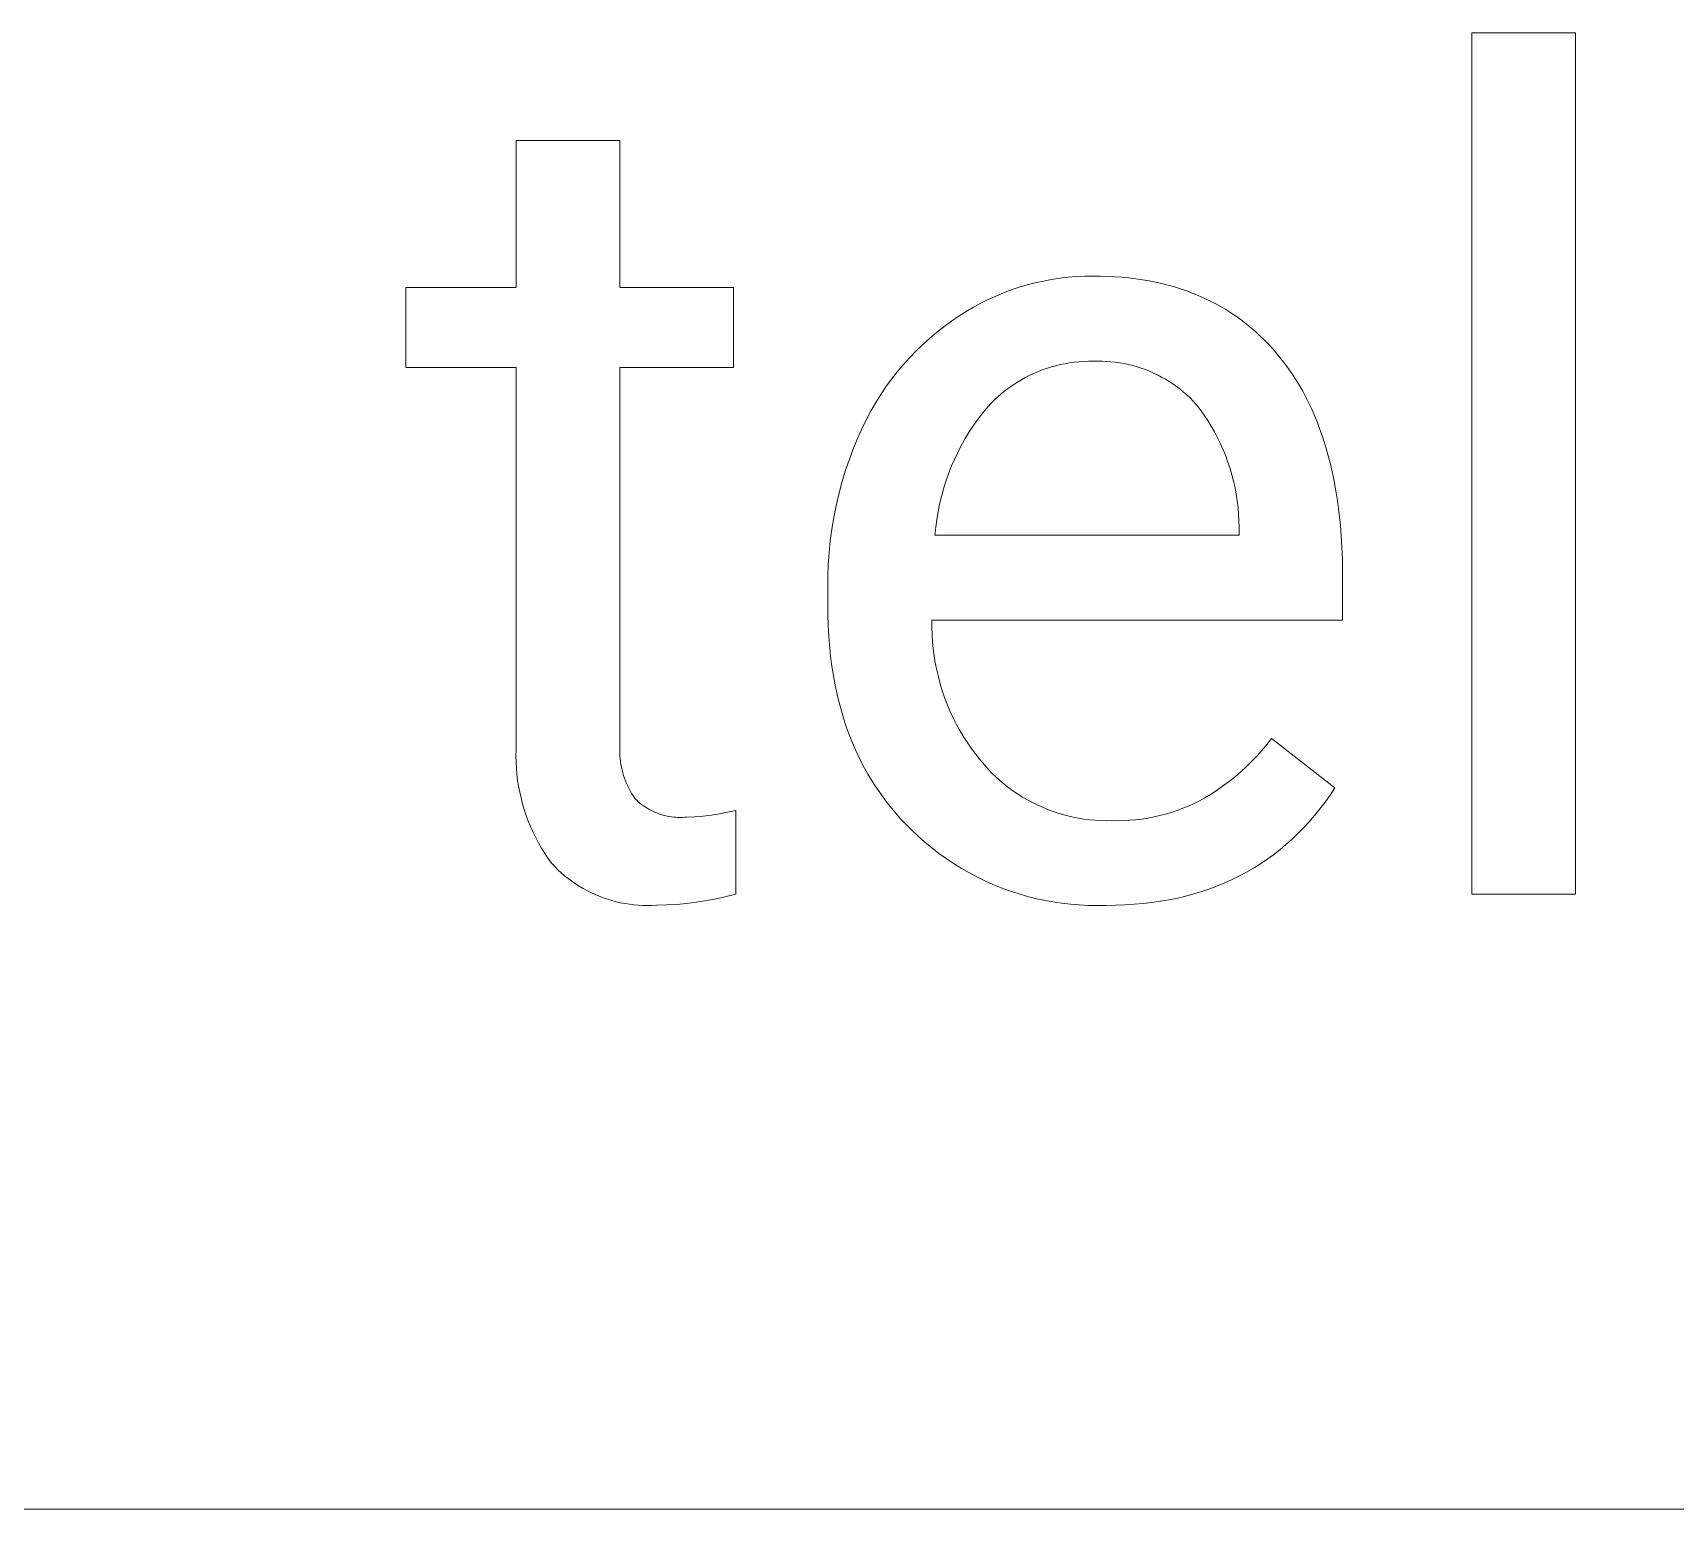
# Model space of a CAD drawing. Header units: millimetres. Extents: x 1348 to 6197, y -150 to 3238.
# Drawn here: x 5022.6 to 5115, y 121.2 to 204.2 of the extents above; entities that cross this region are included whole.
import ezdxf

# ---------------------------------------------------------------- set-up
doc = ezdxf.new("R2010")
doc.units = ezdxf.units.MM
doc.header["$MEASUREMENT"] = 0
doc.layers.add('Domyślny', color=7, linetype='Continuous', true_color=0x000000)

msp = doc.modelspace()

# ---------------------------------------------------------------- linework, layer by layer
at = {"layer": 'Domyślny', "color": 18, "lineweight": 15, "true_color": 0x000000}
for p, q in [((5103.532, 155.782), (5103.532, 204.226)), ((5103.532, 204.226), (5109.362, 204.226)), ((5109.362, 204.226), (5109.362, 155.782)), ((5049.792, 189.909), (5049.792, 198.176)), ((5049.792, 198.176), (5055.621, 198.176)), ((5055.621, 198.176), (5055.621, 189.909)), ((5079.441, 190.267), (5079.903, 190.354)), ((5079.903, 190.354), (5080.367, 190.425)), ((5080.367, 190.425), (5080.833, 190.479)), ((5080.833, 190.479), (5081.301, 190.518)), ((5081.301, 190.518), (5081.77, 190.54)), ((5081.77, 190.54), (5082.239, 190.547)), ((5082.239, 190.547), (5082.653, 190.542)), ((5082.653, 190.542), (5083.06, 190.53)), ((5083.06, 190.53), (5083.462, 190.508)), ((5083.462, 190.508), (5083.858, 190.478)), ((5083.858, 190.478), (5084.248, 190.44)), ((5084.248, 190.44), (5084.632, 190.393)), ((5084.632, 190.393), (5085.01, 190.338)), ((5085.01, 190.338), (5085.383, 190.274)), ((5043.575, 185.403), (5043.575, 189.909)), ((5043.575, 189.909), (5049.792, 189.909)), ((5055.621, 189.909), (5062, 189.909)), ((5062, 189.909), (5062, 185.403)), ((5076.333, 189.224), (5076.76, 189.419)), ((5076.76, 189.419), (5077.194, 189.598)), ((5077.194, 189.598), (5077.634, 189.763)), ((5077.634, 189.763), (5078.079, 189.912)), ((5078.079, 189.912), (5078.529, 190.046)), ((5078.529, 190.046), (5078.983, 190.165)), ((5078.983, 190.165), (5079.441, 190.267)), ((5085.383, 190.274), (5085.749, 190.201)), ((5085.749, 190.201), (5086.11, 190.12)), ((5086.11, 190.12), (5086.465, 190.03)), ((5086.465, 190.03), (5086.815, 189.932)), ((5086.815, 189.932), (5087.158, 189.825)), ((5087.158, 189.825), (5087.496, 189.709)), ((5087.496, 189.709), (5087.828, 189.585)), ((5087.828, 189.585), (5088.154, 189.453)), ((5088.154, 189.453), (5088.474, 189.311)), ((5074.698, 188.302), (5075.095, 188.554)), ((5075.095, 188.554), (5075.5, 188.791)), ((5075.5, 188.791), (5075.913, 189.015)), ((5075.913, 189.015), (5076.333, 189.224)), ((5088.474, 189.311), (5088.789, 189.161)), ((5088.789, 189.161), (5089.097, 189.003)), ((5089.097, 189.003), (5089.4, 188.836)), ((5089.4, 188.836), (5089.698, 188.66)), ((5089.698, 188.66), (5089.989, 188.475)), ((5089.989, 188.475), (5090.275, 188.282)), ((5073.43, 187.374), (5073.842, 187.698)), ((5073.842, 187.698), (5074.265, 188.007)), ((5074.265, 188.007), (5074.698, 188.302)), ((5090.275, 188.282), (5090.555, 188.08)), ((5090.555, 188.08), (5090.83, 187.87)), ((5090.83, 187.87), (5091.098, 187.651)), ((5091.098, 187.651), (5091.361, 187.423)), ((5072.265, 186.321), (5072.641, 186.685)), ((5072.641, 186.685), (5073.03, 187.037)), ((5073.03, 187.037), (5073.43, 187.374)), ((5091.361, 187.423), (5091.618, 187.187)), ((5091.618, 187.187), (5091.87, 186.942)), ((5091.87, 186.942), (5092.116, 186.688)), ((5092.116, 186.688), (5092.356, 186.425)), ((5071.552, 185.554), (5071.902, 185.944)), ((5071.902, 185.944), (5072.265, 186.321)), ((5081.177, 185.698), (5080.914, 185.663)), ((5081.442, 185.725), (5081.177, 185.698)), ((5081.708, 185.742), (5081.442, 185.725)), ((5081.973, 185.751), (5081.708, 185.742)), ((5082.239, 185.751), (5081.973, 185.751)), ((5082.489, 185.758), (5082.239, 185.751)), ((5082.739, 185.757), (5082.489, 185.758)), ((5082.988, 185.747), (5082.739, 185.757)), ((5083.237, 185.729), (5082.988, 185.747)), ((5083.486, 185.703), (5083.237, 185.729)), ((5083.733, 185.668), (5083.486, 185.703)), ((5092.356, 186.425), (5092.59, 186.154)), ((5092.59, 186.154), (5092.817, 185.878)), ((5092.817, 185.878), (5093.036, 185.594)), ((5049.792, 185.403), (5043.575, 185.403)), ((5049.792, 164.233), (5049.792, 185.403)), ((5062, 185.403), (5055.621, 185.403)), ((5055.621, 185.403), (5055.621, 164.217)), ((5070.892, 184.74), (5071.215, 185.153)), ((5071.215, 185.153), (5071.552, 185.554)), ((5078.402, 184.826), (5078.17, 184.696)), ((5078.639, 184.948), (5078.402, 184.826)), ((5078.879, 185.061), (5078.639, 184.948)), ((5079.123, 185.166), (5078.879, 185.061)), ((5079.371, 185.263), (5079.123, 185.166)), ((5079.622, 185.351), (5079.371, 185.263)), ((5079.876, 185.431), (5079.622, 185.351)), ((5080.132, 185.502), (5079.876, 185.431)), ((5080.391, 185.565), (5080.132, 185.502)), ((5080.652, 185.618), (5080.391, 185.565)), ((5080.914, 185.663), (5080.652, 185.618)), ((5083.979, 185.625), (5083.733, 185.668)), ((5084.223, 185.573), (5083.979, 185.625)), ((5084.466, 185.513), (5084.223, 185.573)), ((5084.706, 185.445), (5084.466, 185.513)), ((5084.943, 185.368), (5084.706, 185.445)), ((5085.179, 185.284), (5084.943, 185.368)), ((5085.411, 185.192), (5085.179, 185.284)), ((5085.639, 185.091), (5085.411, 185.192)), ((5085.864, 184.984), (5085.639, 185.091)), ((5086.086, 184.868), (5085.864, 184.984)), ((5086.303, 184.745), (5086.086, 184.868)), ((5093.036, 185.594), (5093.248, 185.303)), ((5093.248, 185.303), (5093.453, 185.005)), ((5093.453, 185.005), (5093.651, 184.698)), ((5070.013, 183.438), (5070.291, 183.882)), ((5070.291, 183.882), (5070.584, 184.316)), ((5070.584, 184.316), (5070.892, 184.74)), ((5077.081, 183.935), (5076.88, 183.761)), ((5077.288, 184.102), (5077.081, 183.935)), ((5077.501, 184.262), (5077.288, 184.102)), ((5077.719, 184.414), (5077.501, 184.262)), ((5077.942, 184.559), (5077.719, 184.414)), ((5078.17, 184.696), (5077.942, 184.559)), ((5086.516, 184.615), (5086.303, 184.745)), ((5086.725, 184.477), (5086.516, 184.615)), ((5086.928, 184.333), (5086.725, 184.477)), ((5087.127, 184.181), (5086.928, 184.333)), ((5087.32, 184.023), (5087.127, 184.181)), ((5087.508, 183.859), (5087.32, 184.023)), ((5087.69, 183.688), (5087.508, 183.859)), ((5093.651, 184.698), (5093.842, 184.385)), ((5093.842, 184.385), (5094.025, 184.064)), ((5094.025, 184.064), (5094.201, 183.735)), ((5069.503, 182.523), (5069.75, 182.985)), ((5069.75, 182.985), (5070.013, 183.438)), ((5076.313, 183.199), (5076.034, 182.858)), ((5076.496, 183.393), (5076.313, 183.199)), ((5076.685, 183.58), (5076.496, 183.393)), ((5076.88, 183.761), (5076.685, 183.58)), ((5087.866, 183.511), (5087.69, 183.688)), ((5088.037, 183.328), (5087.866, 183.511)), ((5088.263, 183.032), (5088.037, 183.328)), ((5088.479, 182.729), (5088.263, 183.032)), ((5094.201, 183.735), (5094.37, 183.399)), ((5094.37, 183.399), (5094.532, 183.056)), ((5094.532, 183.056), (5094.686, 182.705)), ((5068.998, 181.443), (5069.273, 182.053)), ((5069.273, 182.053), (5069.503, 182.523)), ((5075.511, 182.148), (5075.269, 181.78)), ((5075.766, 182.508), (5075.511, 182.148)), ((5076.034, 182.858), (5075.766, 182.508)), ((5088.685, 182.418), (5088.479, 182.729)), ((5088.881, 182.101), (5088.685, 182.418)), ((5089.066, 181.777), (5088.881, 182.101)), ((5094.686, 182.705), (5094.834, 182.346)), ((5094.834, 182.346), (5094.974, 181.98)), ((5094.974, 181.98), (5095.107, 181.607)), ((5068.742, 180.825), (5068.998, 181.443)), ((5075.039, 181.404), (5074.823, 181.019)), ((5075.269, 181.78), (5075.039, 181.404)), ((5089.24, 181.447), (5089.066, 181.777)), ((5089.403, 181.112), (5089.24, 181.447)), ((5089.554, 180.771), (5089.403, 181.112)), ((5095.107, 181.607), (5095.233, 181.226)), ((5095.233, 181.226), (5095.352, 180.838)), ((5068.293, 179.565), (5068.508, 180.198)), ((5068.508, 180.198), (5068.742, 180.825)), ((5074.432, 180.23), (5074.257, 179.825)), ((5074.621, 180.628), (5074.432, 180.23)), ((5074.823, 181.019), (5074.621, 180.628)), ((5089.694, 180.426), (5089.554, 180.771)), ((5089.823, 180.076), (5089.694, 180.426)), ((5095.352, 180.838), (5095.463, 180.442)), ((5095.463, 180.442), (5095.567, 180.038)), ((5068.1, 178.925), (5068.293, 179.565)), ((5074.096, 179.415), (5073.95, 178.999)), ((5074.257, 179.825), (5074.096, 179.415)), ((5089.939, 179.722), (5089.823, 180.076)), ((5090.044, 179.364), (5089.939, 179.722)), ((5090.137, 179.003), (5090.044, 179.364)), ((5095.567, 180.038), (5095.664, 179.628)), ((5095.664, 179.628), (5095.754, 179.209)), ((5095.754, 179.209), (5095.837, 178.784)), ((5067.927, 178.278), (5068.1, 178.925)), ((5073.818, 178.578), (5073.701, 178.153)), ((5073.95, 178.999), (5073.818, 178.578)), ((5090.217, 178.639), (5090.137, 179.003)), ((5090.286, 178.272), (5090.217, 178.639)), ((5095.837, 178.784), (5095.913, 178.35)), ((5095.913, 178.35), (5095.981, 177.91)), ((5067.646, 176.971), (5067.776, 177.627)), ((5067.776, 177.627), (5067.927, 178.278)), ((5073.599, 177.724), (5073.512, 177.292)), ((5073.701, 178.153), (5073.599, 177.724)), ((5090.342, 177.904), (5090.286, 178.272)), ((5090.386, 177.534), (5090.342, 177.904)), ((5090.417, 177.162), (5090.386, 177.534)), ((5095.981, 177.91), (5096.042, 177.462)), ((5096.042, 177.462), (5096.143, 176.543)), ((5067.537, 176.311), (5067.646, 176.971)), ((5073.44, 176.857), (5073.383, 176.42)), ((5073.512, 177.292), (5073.44, 176.857)), ((5090.436, 176.79), (5090.417, 177.162)), ((5090.443, 176.417), (5090.436, 176.79)), ((5096.143, 176.543), (5096.215, 175.594)), ((5067.385, 174.982), (5067.45, 175.648)), ((5067.45, 175.648), (5067.537, 176.311)), ((5073.383, 176.42), (5073.342, 175.981)), ((5073.342, 175.981), (5090.443, 175.981)), ((5090.443, 175.981), (5090.443, 176.417)), ((5096.215, 175.594), (5096.258, 174.616)), ((5067.341, 174.315), (5067.385, 174.982)), ((5096.258, 174.616), (5096.272, 173.607)), ((5067.319, 173.646), (5067.341, 174.315)), ((5067.319, 172.978), (5067.319, 173.646)), ((5067.319, 171.912), (5067.319, 172.978)), ((5096.272, 173.607), (5096.272, 171.185)), ((5067.323, 171.438), (5067.319, 171.912)), ((5067.336, 170.97), (5067.323, 171.438)), ((5067.357, 170.508), (5067.336, 170.97)), ((5073.164, 171.185), (5073.163, 170.783)), ((5096.272, 171.185), (5073.164, 171.185)), ((5067.387, 170.052), (5067.357, 170.508)), ((5067.425, 169.602), (5067.387, 170.052)), ((5073.163, 170.783), (5073.176, 170.38)), ((5073.176, 170.38), (5073.201, 169.978)), ((5073.201, 169.978), (5073.241, 169.578)), ((5067.472, 169.158), (5067.425, 169.602)), ((5067.527, 168.72), (5067.472, 169.158)), ((5073.241, 169.578), (5073.293, 169.179)), ((5073.293, 169.179), (5073.359, 168.782)), ((5067.591, 168.288), (5067.527, 168.72)), ((5067.664, 167.862), (5067.591, 168.288)), ((5073.359, 168.782), (5073.438, 168.387)), ((5073.438, 168.387), (5073.531, 167.995)), ((5067.744, 167.442), (5067.664, 167.862)), ((5067.834, 167.028), (5067.744, 167.442)), ((5073.531, 167.995), (5073.636, 167.607)), ((5073.636, 167.607), (5073.754, 167.222)), ((5073.754, 167.222), (5073.885, 166.841)), ((5067.932, 166.62), (5067.834, 167.028)), ((5068.038, 166.218), (5067.932, 166.62)), ((5073.885, 166.841), (5074.029, 166.465)), ((5074.029, 166.465), (5074.185, 166.094)), ((5068.153, 165.822), (5068.038, 166.218)), ((5068.277, 165.433), (5068.153, 165.822)), ((5068.409, 165.049), (5068.277, 165.433)), ((5074.185, 166.094), (5074.354, 165.728)), ((5074.354, 165.728), (5074.534, 165.369)), ((5074.534, 165.369), (5074.727, 165.015)), ((5068.549, 164.671), (5068.409, 165.049)), ((5068.698, 164.299), (5068.549, 164.671)), ((5074.727, 165.015), (5074.931, 164.668)), ((5074.931, 164.668), (5075.147, 164.328)), ((5092.008, 164.2), (5092.267, 164.532)), ((5092.267, 164.532), (5095.836, 161.755)), ((5049.771, 163.553), (5049.776, 163.893)), ((5049.778, 163.212), (5049.771, 163.553)), ((5049.776, 163.893), (5049.792, 164.233)), ((5055.612, 164.055), (5055.608, 163.893)), ((5055.608, 163.893), (5055.61, 163.73)), ((5055.61, 163.73), (5055.618, 163.568)), ((5055.621, 164.217), (5055.612, 164.055)), ((5055.618, 163.568), (5055.631, 163.406)), ((5068.856, 163.934), (5068.698, 164.299)), ((5069.022, 163.574), (5068.856, 163.934)), ((5069.196, 163.221), (5069.022, 163.574)), ((5075.147, 164.328), (5075.374, 163.996)), ((5075.374, 163.996), (5075.612, 163.671)), ((5075.612, 163.671), (5075.86, 163.355)), ((5091.168, 163.258), (5091.458, 163.563)), ((5091.458, 163.563), (5091.738, 163.877)), ((5091.738, 163.877), (5092.008, 164.2)), ((5049.797, 162.872), (5049.778, 163.212)), ((5049.826, 162.533), (5049.797, 162.872)), ((5055.631, 163.406), (5055.65, 163.245)), ((5055.65, 163.245), (5055.675, 163.084)), ((5055.675, 163.084), (5055.705, 162.924)), ((5055.705, 162.924), (5055.74, 162.766)), ((5055.74, 162.766), (5055.781, 162.608)), ((5055.781, 162.608), (5055.827, 162.453)), ((5069.379, 162.874), (5069.196, 163.221)), ((5069.571, 162.532), (5069.379, 162.874)), ((5075.86, 163.355), (5076.119, 163.046)), ((5076.119, 163.046), (5076.328, 162.817)), ((5076.328, 162.817), (5076.544, 162.594)), ((5076.544, 162.594), (5076.767, 162.379)), ((5090.24, 162.402), (5090.558, 162.677)), ((5090.558, 162.677), (5090.868, 162.962)), ((5090.868, 162.962), (5091.168, 163.258)), ((5049.867, 162.195), (5049.826, 162.533)), ((5049.919, 161.859), (5049.867, 162.195)), ((5049.983, 161.524), (5049.919, 161.859)), ((5055.827, 162.453), (5055.879, 162.299)), ((5055.879, 162.299), (5055.936, 162.147)), ((5055.936, 162.147), (5055.998, 161.996)), ((5055.998, 161.996), (5056.066, 161.849)), ((5056.066, 161.849), (5056.138, 161.703)), ((5056.138, 161.703), (5056.216, 161.56)), ((5069.771, 162.197), (5069.571, 162.532)), ((5069.98, 161.868), (5069.771, 162.197)), ((5070.197, 161.545), (5069.98, 161.868)), ((5076.767, 162.379), (5076.998, 162.172)), ((5076.998, 162.172), (5077.235, 161.972)), ((5077.235, 161.972), (5077.479, 161.781)), ((5077.479, 161.781), (5077.73, 161.598)), ((5089.232, 161.641), (5089.576, 161.883)), ((5089.576, 161.883), (5089.912, 162.137)), ((5089.912, 162.137), (5090.24, 162.402)), ((5095.836, 161.755), (5095.564, 161.349)), ((5050.057, 161.192), (5049.983, 161.524)), ((5050.143, 160.862), (5050.057, 161.192)), ((5050.239, 160.536), (5050.143, 160.862)), ((5056.216, 161.56), (5056.298, 161.42)), ((5056.298, 161.42), (5056.385, 161.283)), ((5056.385, 161.283), (5056.477, 161.149)), ((5056.477, 161.149), (5056.564, 161.064)), ((5056.564, 161.064), (5056.654, 160.981)), ((5056.654, 160.981), (5056.747, 160.902)), ((5056.747, 160.902), (5056.843, 160.826)), ((5056.843, 160.826), (5056.941, 160.754)), ((5056.941, 160.754), (5057.042, 160.684)), ((5070.423, 161.228), (5070.197, 161.545)), ((5070.657, 160.918), (5070.423, 161.228)), ((5070.899, 160.613), (5070.657, 160.918)), ((5077.73, 161.598), (5077.986, 161.423)), ((5077.986, 161.423), (5078.248, 161.257)), ((5078.248, 161.257), (5078.516, 161.1)), ((5078.516, 161.1), (5078.788, 160.952)), ((5078.788, 160.952), (5079.066, 160.814)), ((5079.066, 160.814), (5079.348, 160.684)), ((5087.285, 160.608), (5087.601, 160.738)), ((5087.601, 160.738), (5087.913, 160.878)), ((5087.913, 160.878), (5088.22, 161.029)), ((5088.22, 161.029), (5088.521, 161.189)), ((5088.521, 161.189), (5088.88, 161.409)), ((5088.88, 161.409), (5089.232, 161.641)), ((5095.283, 160.957), (5094.994, 160.577)), ((5095.564, 161.349), (5095.283, 160.957)), ((5050.347, 160.213), (5050.239, 160.536)), ((5050.465, 159.893), (5050.347, 160.213)), ((5050.594, 159.578), (5050.465, 159.893)), ((5057.042, 160.684), (5057.145, 160.619)), ((5057.145, 160.619), (5057.25, 160.557)), ((5057.25, 160.557), (5057.357, 160.498)), ((5057.357, 160.498), (5057.466, 160.444)), ((5057.466, 160.444), (5057.577, 160.393)), ((5057.577, 160.393), (5057.69, 160.346)), ((5057.69, 160.346), (5057.804, 160.303)), ((5057.804, 160.303), (5057.92, 160.263)), ((5057.92, 160.263), (5058.037, 160.228)), ((5058.037, 160.228), (5058.155, 160.197)), ((5058.155, 160.197), (5058.274, 160.17)), ((5058.274, 160.17), (5058.394, 160.147)), ((5058.394, 160.147), (5058.515, 160.129)), ((5058.515, 160.129), (5058.636, 160.114)), ((5058.636, 160.114), (5058.758, 160.104)), ((5058.758, 160.104), (5058.88, 160.098)), ((5058.88, 160.098), (5059.002, 160.096)), ((5059.002, 160.096), (5059.124, 160.098)), ((5059.124, 160.098), (5059.246, 160.105)), ((5059.246, 160.105), (5059.367, 160.116)), ((5059.367, 160.116), (5059.835, 160.137)), ((5059.835, 160.137), (5060.301, 160.175)), ((5060.301, 160.175), (5060.766, 160.229)), ((5060.766, 160.229), (5061.228, 160.299)), ((5061.228, 160.299), (5061.688, 160.385)), ((5061.688, 160.385), (5062.145, 160.487)), ((5062.145, 160.487), (5062.145, 155.788)), ((5071.151, 160.315), (5070.899, 160.613)), ((5071.41, 160.022), (5071.151, 160.315)), ((5071.679, 159.736), (5071.41, 160.022)), ((5079.348, 160.684), (5079.634, 160.565)), ((5079.634, 160.565), (5079.924, 160.455)), ((5079.924, 160.455), (5080.217, 160.355)), ((5080.217, 160.355), (5080.514, 160.265)), ((5080.514, 160.265), (5080.814, 160.185)), ((5080.814, 160.185), (5081.116, 160.115)), ((5081.116, 160.115), (5081.42, 160.055)), ((5081.42, 160.055), (5081.727, 160.005)), ((5081.727, 160.005), (5082.034, 159.966)), ((5082.034, 159.966), (5082.343, 159.937)), ((5082.343, 159.937), (5082.653, 159.919)), ((5082.653, 159.919), (5082.963, 159.911)), ((5082.963, 159.911), (5083.273, 159.914)), ((5083.273, 159.914), (5083.615, 159.909)), ((5083.615, 159.909), (5083.956, 159.916)), ((5083.956, 159.916), (5084.297, 159.935)), ((5084.297, 159.935), (5084.638, 159.965)), ((5084.638, 159.965), (5084.977, 160.006)), ((5084.977, 160.006), (5085.314, 160.058)), ((5085.314, 160.058), (5085.65, 160.122)), ((5085.65, 160.122), (5085.983, 160.197)), ((5085.983, 160.197), (5086.314, 160.284)), ((5086.314, 160.284), (5086.641, 160.381)), ((5086.641, 160.381), (5086.965, 160.489)), ((5086.965, 160.489), (5087.285, 160.608)), ((5094.391, 159.856), (5094.077, 159.514)), ((5094.697, 160.21), (5094.391, 159.856)), ((5094.994, 160.577), (5094.697, 160.21)), ((5050.733, 159.267), (5050.594, 159.578)), ((5050.882, 158.961), (5050.733, 159.267)), ((5051.042, 158.661), (5050.882, 158.961)), ((5072.032, 159.379), (5071.679, 159.736)), ((5072.396, 159.034), (5072.032, 159.379)), ((5072.773, 158.702), (5072.396, 159.034)), ((5093.754, 159.186), (5093.423, 158.87)), ((5094.077, 159.514), (5093.754, 159.186)), ((5051.211, 158.365), (5051.042, 158.661)), ((5051.391, 158.076), (5051.211, 158.365)), ((5051.58, 157.793), (5051.391, 158.076)), ((5073.16, 158.382), (5072.773, 158.702)), ((5073.558, 158.076), (5073.16, 158.382)), ((5073.966, 157.783), (5073.558, 158.076)), ((5092.38, 157.999), (5092.015, 157.735)), ((5092.736, 158.277), (5092.38, 157.999)), ((5093.084, 158.567), (5092.736, 158.277)), ((5093.423, 158.87), (5093.084, 158.567)), ((5051.778, 157.516), (5051.58, 157.793)), ((5051.951, 157.332), (5051.778, 157.516)), ((5052.131, 157.155), (5051.951, 157.332)), ((5052.317, 156.984), (5052.131, 157.155)), ((5074.384, 157.504), (5073.966, 157.783)), ((5074.81, 157.24), (5074.384, 157.504)), ((5075.246, 156.99), (5074.81, 157.24)), ((5091.261, 157.244), (5090.871, 157.018)), ((5091.642, 157.483), (5091.261, 157.244)), ((5092.015, 157.735), (5091.642, 157.483)), ((5052.509, 156.819), (5052.317, 156.984)), ((5052.706, 156.662), (5052.509, 156.819)), ((5052.909, 156.511), (5052.706, 156.662)), ((5053.116, 156.367), (5052.909, 156.511)), ((5053.329, 156.23), (5053.116, 156.367)), ((5053.546, 156.101), (5053.329, 156.23)), ((5075.689, 156.755), (5075.246, 156.99)), ((5076.141, 156.535), (5075.689, 156.755)), ((5076.599, 156.33), (5076.141, 156.535)), ((5077.064, 156.141), (5076.599, 156.33)), ((5077.536, 155.968), (5077.064, 156.141)), ((5089.228, 156.243), (5088.797, 156.082)), ((5089.652, 156.418), (5089.228, 156.243)), ((5090.066, 156.605), (5089.652, 156.418)), ((5090.473, 156.805), (5090.066, 156.605)), ((5090.871, 157.018), (5090.473, 156.805)), ((5053.767, 155.98), (5053.546, 156.101)), ((5053.993, 155.866), (5053.767, 155.98)), ((5054.222, 155.76), (5053.993, 155.866)), ((5054.455, 155.662), (5054.222, 155.76)), ((5054.691, 155.573), (5054.455, 155.662)), ((5054.93, 155.491), (5054.691, 155.573)), ((5055.172, 155.418), (5054.93, 155.491)), ((5055.416, 155.353), (5055.172, 155.418)), ((5055.662, 155.297), (5055.416, 155.353)), ((5055.91, 155.249), (5055.662, 155.297)), ((5056.16, 155.21), (5055.91, 155.249)), ((5056.411, 155.18), (5056.16, 155.21)), ((5058.803, 155.206), (5058.238, 155.173)), ((5059.367, 155.258), (5058.803, 155.206)), ((5059.929, 155.328), (5059.367, 155.258)), ((5060.488, 155.416), (5059.929, 155.328)), ((5061.044, 155.522), (5060.488, 155.416)), ((5061.597, 155.646), (5061.044, 155.522)), ((5062.145, 155.788), (5061.597, 155.646)), ((5078.013, 155.811), (5077.536, 155.968)), ((5078.495, 155.67), (5078.013, 155.811)), ((5078.981, 155.545), (5078.495, 155.67)), ((5079.471, 155.437), (5078.981, 155.545)), ((5079.965, 155.346), (5079.471, 155.437)), ((5080.461, 155.271), (5079.965, 155.346)), ((5080.96, 155.213), (5080.461, 155.271)), ((5081.461, 155.172), (5080.96, 155.213)), ((5084.536, 155.208), (5084.021, 155.176)), ((5085.043, 155.254), (5084.536, 155.208)), ((5085.542, 155.312), (5085.043, 155.254)), ((5086.032, 155.383), (5085.542, 155.312)), ((5086.513, 155.467), (5086.032, 155.383)), ((5086.987, 155.564), (5086.513, 155.467)), ((5087.452, 155.674), (5086.987, 155.564)), ((5087.908, 155.797), (5087.452, 155.674)), ((5088.357, 155.933), (5087.908, 155.797)), ((5088.797, 156.082), (5088.357, 155.933)), ((5109.362, 155.782), (5103.532, 155.782)), ((5056.662, 155.158), (5056.411, 155.18)), ((5056.915, 155.145), (5056.662, 155.158)), ((5057.167, 155.141), (5056.915, 155.145)), ((5057.42, 155.145), (5057.167, 155.141)), ((5057.672, 155.158), (5057.42, 155.145)), ((5058.238, 155.173), (5057.672, 155.158)), ((5081.962, 155.148), (5081.461, 155.172)), ((5082.464, 155.14), (5081.962, 155.148)), ((5082.966, 155.15), (5082.464, 155.14)), ((5083.498, 155.157), (5082.966, 155.15)), ((5084.021, 155.176), (5083.498, 155.157)), ((4364.914, 121.189), (6197.487, 121.189))]:
    msp.add_line(p, q, dxfattribs=at)

doc.saveas('drawing.dxf')
